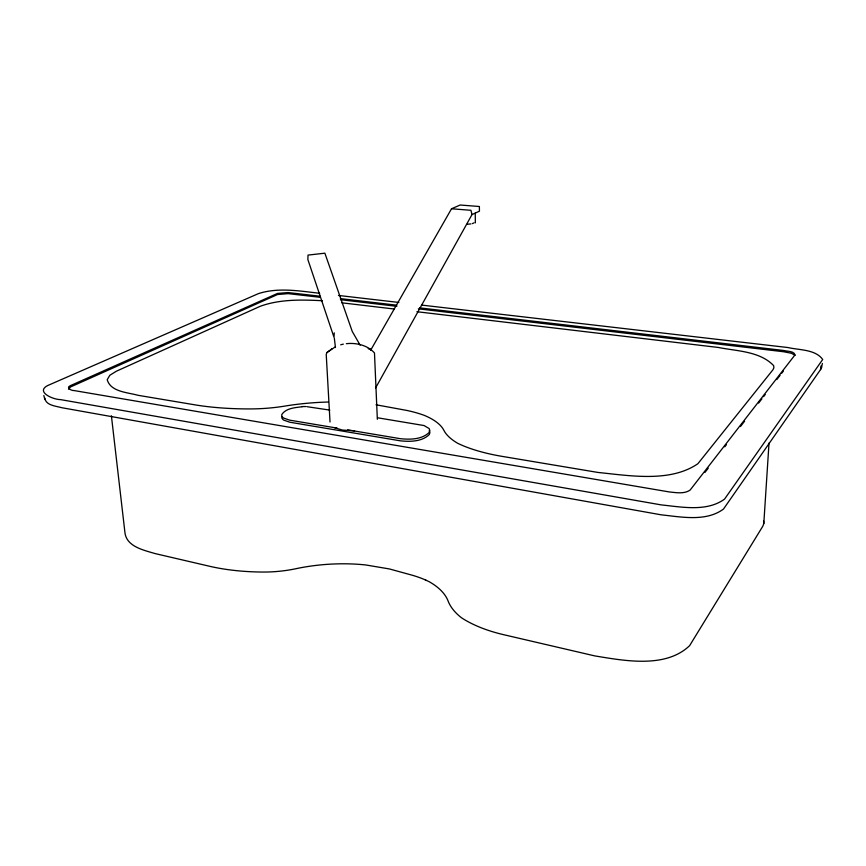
<?xml version="1.0" encoding="UTF-8"?>
<svg xmlns="http://www.w3.org/2000/svg" width="866" height="866" viewBox="0 0 866 866"><rect width="100%" height="100%" fill="white"/><g stroke="black" fill="none" stroke-linecap="round" stroke-linejoin="round"><path stroke-width="1.3" d="M822.386 363.493L821.217 368.602L723.489 509.056C705.996 522.003 681.326 516.937 661.104 514.815L61.735 407.702C56.03 406.035 45.692 405.483 44.848 398.068M334.254 332.858L334.005 337.296L307.863 259.54L308.025 255.091L324.88 253.186L352.278 331.505L360.148 345.177M111.4 415.821L125.018 533.25C127.118 546.814 143.972 550.213 155.014 553.558L209.594 566.267A130.777 54.396 -4.7 0 0 262.809 572.047A69.258 30.029 -5.2 0 0 297.449 568.388A115.254 56.994 -4.6 0 1 365.668 564.946L389.419 568.951L412.238 575.219A95.412 47.175 -3.8 0 1 425.184 579.841L429.081 581.66A92.64 45.606 -3.8 0 1 448.123 601.069A99.092 47.598 1.1 0 0 461.351 617.685A109.127 51.928 1.2 0 0 503.882 634.746L594.769 655.898C624.462 660.758 665.618 668.671 689.628 645.646L762.827 526.192L763.79 523.605L769.019 443.035M475.347 222.876L475.25 213.166M820.492 369.63L821.228 365.69M335.315 346.865L326.969 352.516L326.222 354.367L330.022 422.002M375.53 388.076L471.992 214.595L479.439 211.185L479.374 206.498L460.149 205.015L451.522 208.771L370.616 350.308M704.935 472.435L708.236 468.17M724.755 446.824L726.412 444.691M740.441 426.548L744.576 421.212M758.616 403.069L761.918 398.804M763.574 396.671L765.219 394.539M776.78 379.589L780.082 375.324M781.738 373.192L783.394 371.059M326.969 352.516L329.296 350.762M330.184 350.091L332.154 348.597M474.038 222.843L472.403 223.612M340.706 344.787L343.315 344.138M470.92 223.915L467.099 224.24M346.368 343.683C356.348 342.557 367.812 345.296 374.48 352.982L377.338 419.296M302.202 406.728C295.154 407.659 286.018 408.092 281.731 414.598L281.872 416.362L283.312 417.942L289.59 420.14L337.08 428.096M301.866 406.576L305.871 406.544M354.519 430.824L342.406 430.056L334.438 427.696M322.369 300.729C301.671 299.668 280.043 299.127 260.276 306.261L116.358 371.222L109.809 375.281L107.211 379.709C110.642 391.952 127.627 392.352 137.9 395.275L194.601 404.79A136.341 42.077 -3.8 0 0 250.122 408.925A72.322 23.306 -4.1 0 0 286.43 405.829A121.078 44.772 -3.6 0 1 328.344 402.03M451.522 208.771L470.931 210.297L471.992 214.595M306.954 406.684L329.859 410.105M319.673 293.271C299.582 291.03 278.202 287.198 258.447 293.617L49.676 384.666C33.763 390.977 52.35 399.562 60.36 399.583L661.31 504.91C681.823 507 706.753 512.066 724.561 499.097L822.7 359.477C815.426 349.258 799.286 350.178 787.973 347.547L421.655 305.092M338.465 295.447L398.847 302.45M320.214 296.248L288.086 292.567L277.499 293.433L70.384 385.651C65.48 387.557 71.413 390.858 74.13 390.566L669.299 491.942C676.075 492.624 684.194 494.194 690.137 490.059L795.042 354.844C793.981 350.925 787.151 351.466 783.752 350.492L419.642 307.874M340.37 298.597L396.801 305.2M320.279 297.319L288.151 293.639L277.575 294.505L70.547 386.94L68.522 389.202M340.425 299.69L396.834 306.315M418.321 308.837L783.665 351.748L791.383 353.274L795.053 355.331M341.886 302.819L394.149 309.01M416.925 311.717L718.444 347.472C736.944 351.174 759.893 351.185 773.652 365.636L773.901 367.747L772.948 369.76L697.909 463.7C670.154 482.795 629.614 475.629 598.038 472.457L502.302 456.404A114.42 40.626 0.4 0 1 457.659 443.273A103.942 37.27 0.3 0 1 443.879 430.326A97.284 35.787 -3.1 0 0 424.059 415.269L419.988 413.883A100.207 37.032 -3.1 0 0 406.468 410.365L376.006 404.779M377.587 417.78L424.08 425.552L429.146 428.562L429.85 430.445L429.244 432.415C421.818 439.614 410.094 439.668 400.406 438.694L347.634 429.861M368.202 348.662L370.735 349.583L369.544 349.106M425.303 579.895L425.953 580.198M429.2 430.683L429.915 432.567L429.298 434.548C421.894 441.757 410.17 441.822 400.482 440.848L289.731 422.207L283.453 420.01L282.013 418.419L281.872 416.643M43.841 395.491L44.826 399.486M821.369 366.221L821.639 367.444M334.33 338.26L335.467 347.526M763.596 520.888L763.79 523.605"/></g></svg>
